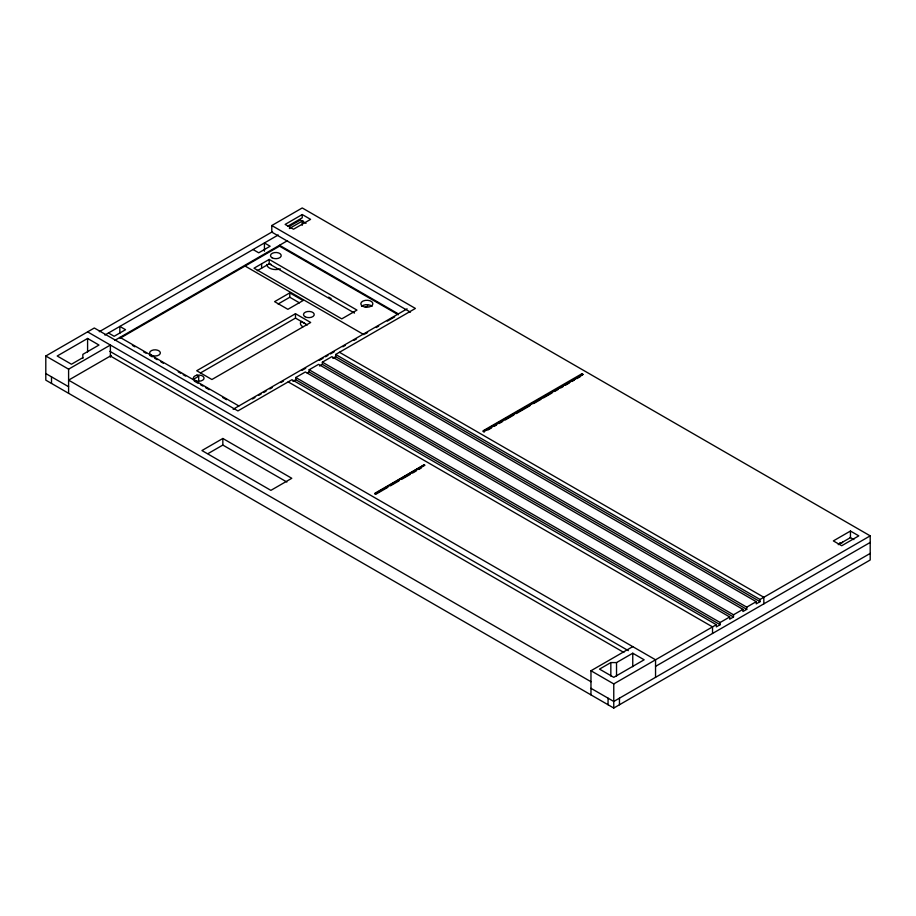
<?xml version="1.0" encoding="UTF-8"?>
<svg xmlns="http://www.w3.org/2000/svg" width="916" height="916" viewBox="0 0 916 916"><rect width="100%" height="100%" fill="white"/><g stroke="black" fill="none" stroke-linecap="round" stroke-linejoin="round"><path stroke-width="1.37" d="M198.692 380.655L198.692 376.27L196.711 375.125M261.61 268.205L261.61 263.819M257.259 270.712L269.201 263.819L269.201 259.434L356.965 310.1L341.76 318.871L254.007 268.205L269.201 259.434M278.098 304.009L289.788 297.253L289.788 292.868L303.082 300.551L287.887 309.322L274.594 301.65L289.788 292.868M200.409 372.984L295.479 318.092L295.479 313.707L310.684 322.478L211.905 379.51L196.711 370.74L295.479 313.707M410.437 312.161L271.789 232.114L271.789 225.531L302.234 207.955L870.2 535.86L870.2 559.997L613.766 708.045L45.8 380.14L45.8 356.003L94.314 327.997L237.92 410.906L291.975 379.693L716.335 624.701L716.335 626.888L720.136 624.701L720.136 622.502L295.776 377.507L295.776 379.693L720.136 624.701M82.829 358.419L82.829 354.366L98.985 345.046L87.593 338.462L57.193 356.003L71.448 364.236L82.829 357.664M99.272 331.718L272.533 231.679M302.234 214.539L285.139 224.409L293.498 229.229L310.593 219.359L302.234 214.539L302.234 217.825L287.59 226.286M289.353 226.367L300.334 220.023L306.036 223.309M104.905 335.05L278.235 234.977M289.376 228.542L302.99 220.687M114.718 340.431L287.544 240.645M120.03 338.233L279.517 246.164L398.345 314.772M45.8 356.003L68.597 369.171L110.389 345.046L110.389 357.194M111.214 355.534L68.597 380.14L590.969 681.722M193.036 379.533L198.692 376.27M365.381 307.272L367.774 305.887M233.122 409.28L407.093 308.841M252.484 398.975L254.957 397.555M258.678 395.403L261.152 393.972M263.625 392.552L266.109 391.121M269.819 388.968L272.292 387.548M280.96 382.545L283.433 381.113M302.005 370.385L305.726 368.243M319.34 360.377L323.062 358.236M325.535 356.805L328.008 355.374M330.481 353.942L334.203 351.801M342.87 346.798L345.343 345.366M354.011 340.363L356.484 338.931M365.14 333.939L367.602 332.519M376.213 327.55L378.674 326.13M387.273 321.161L394.659 316.902M295.776 377.507L305.349 371.976L729.708 616.972L729.708 619.17L733.51 616.972L733.51 614.785L309.15 369.778L309.15 371.976L733.51 616.972M309.15 369.778L318.573 364.339L742.933 609.346L742.933 611.533L746.735 609.346L746.735 607.148L322.375 362.152L322.375 364.339L746.735 609.346M322.375 362.152L331.867 356.668L756.227 601.663L756.227 603.862L760.028 601.663L760.028 599.476L335.668 354.469L335.668 356.668L760.028 601.663M335.668 354.469L415.395 308.44L271.789 225.531M292.925 381.342L295.776 379.693M307.249 373.075L309.15 371.976M319.524 365.988L322.375 364.339M332.817 358.316L335.668 356.668M222.84 438.478L201.944 450.546L270.896 490.358L291.792 478.289L222.84 438.478L222.84 445.061L286.868 482.022M208.092 453.58L222.84 445.061M374.804 493.312L424.188 464.801L424.944 465.236L374.804 493.976L424.188 464.801M582.988 374.426L581.855 373.774L483.075 430.806L484.209 431.459L582.988 374.426L483.075 431.459L484.209 432.123L484.209 431.459M387.903 487.278L375.56 494.411L375.56 493.747M390.376 485.858L399.021 480.866M401.494 479.434L410.128 474.454M412.601 473.022L416.311 470.881M418.772 469.461L421.245 468.03M487.919 429.982L491.617 427.841M494.09 426.421L496.564 424.99M499.025 423.558L502.735 421.429M505.208 419.997L513.842 415.005M516.315 413.585L529.895 405.742M533.604 403.601L541.013 399.33M543.474 397.899L552.119 392.907M554.592 391.487L558.291 389.346M560.764 387.926L563.237 386.495M565.699 385.075L569.409 382.934M571.882 381.503L574.343 380.083M576.817 378.651L580.515 376.51M590.969 694.889L590.969 670.752L632.761 646.627M610.835 662.577L599.511 669.115L613.766 677.336L644.154 659.795L632.761 653.211L616.525 662.577L610.835 662.577L610.835 676.077M850.449 531.04L833.354 540.909L841.712 545.73L858.807 535.86L850.449 531.04L850.449 537.623L838.232 544.665M590.969 670.752L613.766 683.92L716.335 624.701M720.136 622.502L729.708 616.972M733.51 614.785L742.933 609.346M746.735 607.148L756.227 601.663M760.028 599.476L870.2 535.86M655.547 666.367L870.2 542.444M870.2 553.413L613.766 701.461L590.969 688.305M850.14 537.452L853.861 539.593M279.517 245.282L398.345 313.89M253.034 249.518L258.736 252.816L270.128 246.232L264.438 242.946L264.438 251.213M328.649 297.116L331.111 298.547M269.201 263.819L354.492 313.066M245.076 266.041L363.915 334.649M289.788 297.253L299.452 302.841M295.479 318.092L307.341 324.94M339.47 352.282L763.83 597.278L763.83 603.862M288.185 381.892L712.534 626.888L712.534 633.471M120.03 337.363L238.87 405.96M132.408 345.378L134.892 346.809M143.549 351.813L146.033 353.244M149.743 355.385L152.216 356.816M154.69 358.248L157.174 359.679M160.884 361.82L163.357 363.251M178.208 371.827L180.692 373.259M183.166 374.678L185.639 376.11M194.306 381.113L198.016 383.254M200.489 384.686L202.974 386.117M205.447 387.548L209.157 389.689M222.771 397.555L226.492 399.697M108.454 333L114.157 336.286L125.549 329.703L119.847 326.417L119.847 333.31M87.593 331.878L655.547 659.795L655.547 677.336M109.863 351.32L628.33 650.658M110.607 356.129L623.876 652.467M45.8 373.556L68.597 386.712M632.761 653.211L632.761 666.711M619.456 698.175L619.456 704.759M616.525 662.577L616.525 676.077M613.766 683.92L613.766 708.045M608.064 698.175L608.064 704.759M581.855 373.774L581.855 374.426M302.234 221.111L302.234 225.302M87.593 338.462L87.593 351.962M68.597 369.171L68.597 393.296M51.502 376.842L51.502 383.426M842.743 541.757A4.294 2.485 60 0 1 839.812 542.661M361.614 306.391A6.023 3.481 0 0 1 372.056 306.391M271.319 264.495A8.965 5.175 0 0 1 269.453 263.671M280.285 268.88A8.965 5.175 0 0 1 266.831 264.403M304.639 323.142A8.45 4.878 0 0 1 301.547 321.356M302.887 326.76A8.45 4.878 0 0 1 300.7 322.043M272.052 257.785A5.37 3.103 0 0 0 281.04 256.4A5.37 3.103 0 0 0 274.457 252.598A5.37 3.103 0 0 0 272.052 257.785M362.576 306.196A6.023 3.481 0 0 0 372.663 304.639A6.023 3.481 0 0 0 365.278 300.379A6.023 3.481 0 0 0 362.576 306.196M305.062 316.73A5.37 3.103 0 0 0 314.051 315.333A5.37 3.103 0 0 0 307.478 311.532A5.37 3.103 0 0 0 305.062 316.73M194.89 380.335A5.37 3.103 0 0 0 203.879 378.938A5.37 3.103 0 0 0 197.295 375.148A5.37 3.103 0 0 0 194.89 380.335M151.197 355.11A5.37 3.103 0 0 0 160.186 353.713A5.37 3.103 0 0 0 153.613 349.923A5.37 3.103 0 0 0 151.197 355.11"/></g></svg>
